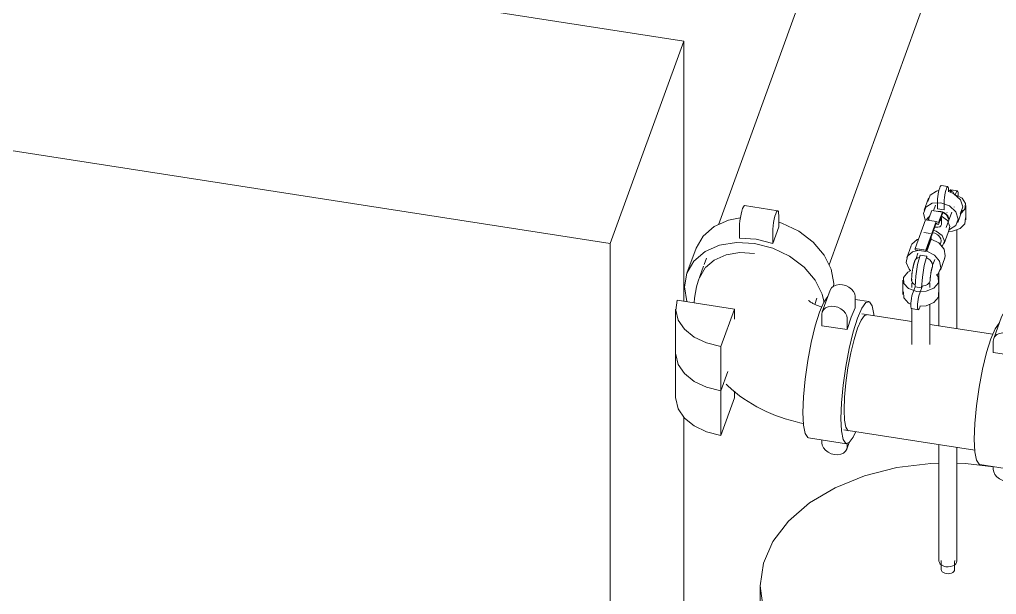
# Model space of a CAD drawing. Header units: metres. Extents: x 63 to 378, y -27 to 78.
# Drawn here: x 199.473 to 201.293, y 72.194 to 73.265 of the extents above; entities that cross this region are included whole.
import ezdxf

# ---------------------------------------------------------------- set-up
doc = ezdxf.new("R2010")
doc.units = ezdxf.units.M
doc.layers.add('M-EQPM', color=7, linetype='Continuous', lineweight=18)
doc.layers.add('P-PIPE', color=7, linetype='Continuous', lineweight=18)

# ---------------------------------------------------------------- blocks, each defined once
blk = doc.blocks.new('V_ BOLA - 1_-1673698-3D TORRE')
at = {"layer": 'P-PIPE', "color": 1, "true_color": 0xff0000}
for p, q in [((21.2677, 72.8911), (21.2743, 72.9093)), ((21.2743, 72.9093), (21.2942, 72.9062)), ((21.2868, 72.8833), (21.2942, 72.9038)), ((21.2942, 72.9062), (21.2871, 72.8865)), ((21.2942, 72.9038), (21.2942, 72.906)), ((21.2434, 72.8385), (21.2627, 72.8919)), ((21.2627, 72.8919), (21.2827, 72.8888)), ((21.2827, 72.8888), (21.2633, 72.8354)), ((21.2633, 72.833), (21.2824, 72.8855)), ((21.2687, 72.895), (21.2687, 72.891)), ((21.2818, 72.884), (21.2868, 72.8833)), ((21.2824, 72.8855), (21.2868, 72.8833)), ((21.2871, 72.8865), (21.2827, 72.8888)), ((21.2923, 72.8838), (21.2923, 72.895)), ((21.3011, 72.8773), (21.3054, 72.8893)), ((21.306, 72.8924), (21.3054, 72.8893)), ((21.3082, 72.8794), (21.306, 72.8722)), ((21.2974, 72.8475), (21.3074, 72.875)), ((21.2898, 72.8461), (21.2911, 72.8498)), ((21.2911, 72.8498), (21.2916, 72.8529)), ((21.2939, 72.8423), (21.2982, 72.8519)), ((21.2434, 72.8361), (21.2434, 72.8385)), ((21.2434, 72.8385), (21.2633, 72.8354)), ((21.2434, 72.8361), (21.2633, 72.833)), ((21.2633, 72.8354), (21.2633, 72.833))]:
    blk.add_line(p, q, dxfattribs=at)
for points in [[(21.2701, 72.8987, 0), (21.269, 72.8968, 0), (21.2687, 72.8948, 0)], [(21.2886, 72.9075, 0), (21.29, 72.9073, 0), (21.2915, 72.907, 0)], [(21.2926, 72.8985, 0), (21.3039, 72.8904, 0), (21.3082, 72.8794, 0)], [(21.2946, 72.9061, 0), (21.3013, 72.9019, 0), (21.306, 72.8924, 0)], [(21.2643, 72.8917, 0), (21.2675, 72.896, 0), (21.2687, 72.897, 0)], [(21.2797, 72.8783, 0), (21.2819, 72.8781, 0), (21.2858, 72.8782, 0), (21.2891, 72.879, 0), (21.2913, 72.8806, 0), (21.2923, 72.8833, 0)], [(21.2891, 72.8897, 0), (21.2909, 72.8913, 0), (21.292, 72.8932, 0), (21.2923, 72.8952, 0), (21.2918, 72.8972, 0)], [(21.2837, 72.8649, 0), (21.2798, 72.8667, 0), (21.2759, 72.8678, 0)], [(21.2982, 72.8519, 0), (21.2939, 72.8628, 0), (21.2827, 72.8709, 0), (21.2772, 72.8725, 0)], [(21.2916, 72.8529, 0), (21.2911, 72.8562, 0), (21.2895, 72.8595, 0), (21.287, 72.8624, 0), (21.2841, 72.8646, 0)]]:
    blk.add_polyline3d(points, dxfattribs=at)
blk = doc.blocks.new('Victaulic-SD-IR-Elbow No_P10 - AC-2094317-3D TORRE')
at = {"layer": 'P-PIPE', "color": 1, "true_color": 0xff0000}
for p, q in [((21.2721, 72.866), (21.2597, 72.8679)), ((21.2359, 72.8435), (21.2277, 72.8209)), ((21.2734, 72.856), (21.2652, 72.8333)), ((21.2734, 72.8598), (21.2734, 72.856)), ((21.2529, 72.8262), (21.2652, 72.8242)), ((21.2653, 72.8383), (21.2652, 72.8371)), ((21.2652, 72.8333), (21.2652, 72.8371)), ((21.2652, 72.8232), (21.2652, 72.8206)), ((21.2905, 72.7981), (21.2987, 72.8208)), ((21.2207, 72.7794), (21.2207, 72.7525)), ((21.2374, 72.7786), (21.2375, 72.7807)), ((21.2875, 72.7525), (21.2875, 72.7794)), ((21.2395, 72.7572), (21.2431, 72.7671)), ((21.2554, 72.7652), (21.2431, 72.7671)), ((21.2562, 72.7674), (21.2519, 72.7553)), ((21.2564, 72.7677), (21.2554, 72.7652)), ((21.2368, 72.7262), (21.2491, 72.7243)), ((21.2519, 72.7284), (21.2529, 72.7314))]:
    blk.add_line(p, q, dxfattribs=at)
for points in [[(21.2492, 72.8559, 0), (21.2469, 72.855, 0), (21.2373, 72.8466, 0), (21.2355, 72.8424, 0)], [(21.2979, 72.819, 0), (21.2996, 72.8248, 0), (21.2972, 72.8373, 0), (21.2877, 72.8486, 0), (21.2734, 72.856, 0)], [(21.2348, 72.7965, 0), (21.232, 72.7998, 0), (21.2267, 72.8122, 0), (21.2291, 72.824, 0), (21.2387, 72.8323, 0), (21.251, 72.8352, 0)], [(21.2431, 72.7671, 0), (21.2444, 72.7868, 0), (21.248, 72.8084, 0), (21.2529, 72.8262, 0)], [(21.2652, 72.8333, 0), (21.2794, 72.826, 0), (21.289, 72.8147, 0), (21.2914, 72.8021, 0), (21.2862, 72.7913, 0), (21.2834, 72.7889, 0)], [(21.2428, 72.8154, 0), (21.2425, 72.8146, 0), (21.2422, 72.8138, 0), (21.2419, 72.813, 0), (21.2417, 72.8121, 0), (21.2414, 72.8113, 0), (21.2412, 72.8104, 0), (21.2409, 72.8096, 0), (21.2407, 72.8087, 0), (21.2405, 72.8078, 0), (21.2403, 72.8069, 0), (21.24, 72.806, 0), (21.2398, 72.8051, 0), (21.2396, 72.8041, 0), (21.2394, 72.8032, 0), (21.2392, 72.8023, 0), (21.2391, 72.8013, 0), (21.2389, 72.8004, 0), (21.2387, 72.7994, 0), (21.2385, 72.7984, 0), (21.2384, 72.7975, 0), (21.2382, 72.7965, 0), (21.2381, 72.7955, 0), (21.2379, 72.7945, 0), (21.2378, 72.7936, 0), (21.2377, 72.7926, 0), (21.2375, 72.7916, 0), (21.2374, 72.7907, 0), (21.2373, 72.7897, 0), (21.2372, 72.7887, 0), (21.2371, 72.7878, 0), (21.2371, 72.7869, 0), (21.237, 72.7859, 0), (21.2369, 72.785, 0), (21.2369, 72.7841, 0), (21.2368, 72.7832, 0), (21.2368, 72.7823, 0), (21.2368, 72.7814, 0), (21.2367, 72.7805, 0), (21.2367, 72.7796, 0), (21.2367, 72.7794, 0)], [(21.2422, 72.8129, 0), (21.243, 72.816, 0), (21.2448, 72.8187, 0), (21.2475, 72.8208, 0), (21.2509, 72.8222, 0)], [(21.2652, 72.8242, 0), (21.2603, 72.8064, 0), (21.2568, 72.7848, 0), (21.2554, 72.7652, 0)], [(21.2644, 72.8211, 0), (21.2672, 72.8197, 0), (21.2706, 72.8172, 0), (21.2733, 72.8143, 0), (21.2751, 72.811, 0), (21.2759, 72.8077, 0), (21.2756, 72.8044, 0), (21.2743, 72.8015, 0)], [(21.2351, 72.7974, 0), (21.2298, 72.7944, 0), (21.2216, 72.7845, 0), (21.2221, 72.7731, 0), (21.2311, 72.7635, 0), (21.2464, 72.7581, 0)], [(21.2464, 72.7581, 0), (21.2636, 72.7585, 0), (21.2784, 72.7644, 0), (21.2866, 72.7744, 0), (21.2861, 72.7857, 0), (21.2834, 72.7899, 0)], [(21.2754, 72.8036, 0), (21.2752, 72.8032, 0), (21.2751, 72.8029, 0), (21.275, 72.8025, 0), (21.2748, 72.802, 0), (21.2747, 72.8016, 0), (21.2746, 72.8011, 0), (21.2744, 72.8005, 0), (21.2743, 72.8, 0), (21.2741, 72.7994, 0), (21.274, 72.7988, 0), (21.2738, 72.7981, 0), (21.2737, 72.7975, 0), (21.2735, 72.7968, 0), (21.2734, 72.7962, 0), (21.2732, 72.7955, 0), (21.2731, 72.7948, 0), (21.273, 72.794, 0), (21.2728, 72.7933, 0), (21.2727, 72.7926, 0), (21.2726, 72.7919, 0), (21.2725, 72.7911, 0), (21.2724, 72.7904, 0), (21.2723, 72.7897, 0), (21.2722, 72.7889, 0), (21.2721, 72.7882, 0), (21.272, 72.7875, 0), (21.2719, 72.7868, 0), (21.2718, 72.7861, 0), (21.2717, 72.7854, 0), (21.2717, 72.7847, 0), (21.2716, 72.784, 0), (21.2716, 72.7834, 0), (21.2715, 72.7828, 0), (21.2715, 72.7822, 0), (21.2715, 72.7816, 0), (21.2714, 72.781, 0), (21.2714, 72.7805, 0), (21.2714, 72.78, 0), (21.2714, 72.7795, 0), (21.2714, 72.7794, 0)], [(21.2424, 72.771, 0), (21.2396, 72.7732, 0), (21.2377, 72.7757, 0), (21.2368, 72.7785, 0), (21.237, 72.7813, 0)], [(21.2711, 72.7817, 0), (21.2714, 72.7789, 0), (21.2707, 72.7761, 0), (21.2689, 72.7735, 0), (21.2662, 72.7713, 0), (21.2627, 72.7696, 0), (21.2587, 72.7685, 0), (21.2557, 72.7681, 0)], [(21.235, 72.7346, 0), (21.2311, 72.7366, 0), (21.2221, 72.7463, 0), (21.2216, 72.7576, 0)], [(21.2366, 72.7263, 0), (21.2359, 72.7273, 0), (21.2355, 72.7294, 0), (21.2354, 72.7325, 0), (21.2355, 72.7363, 0), (21.2359, 72.7407, 0), (21.2366, 72.7453, 0), (21.2374, 72.7498, 0), (21.2384, 72.7538, 0), (21.2395, 72.7572, 0)], [(21.2519, 72.7553, 0), (21.2508, 72.7519, 0), (21.2498, 72.7478, 0), (21.249, 72.7434, 0), (21.2483, 72.7388, 0), (21.2479, 72.7344, 0), (21.2478, 72.7305, 0), (21.2479, 72.7274, 0), (21.2483, 72.7253, 0), (21.249, 72.7244, 0), (21.2498, 72.7246, 0), (21.2508, 72.726, 0), (21.2519, 72.7284, 0)], [(21.2869, 72.7566, 0), (21.2866, 72.7475, 0), (21.2784, 72.7375, 0), (21.2636, 72.7316, 0), (21.2522, 72.7307, 0)]]:
    blk.add_polyline3d(points, dxfattribs=at)
blk = doc.blocks.new('TANQUE DE EXPANSIÓN - 76 L-1673716-3D TORRE')
at = {"layer": 'M-EQPM', "color": 1, "true_color": 0xff0000}
for p, q in [((21.292, 72.2547), (21.292, 72.2402)), ((21.317, 72.2402), (21.317, 72.2547)), ((20.9545, 72.2093), (20.9545, 71.5155)), ((21.6545, 71.5155), (21.6545, 72.2093))]:
    blk.add_line(p, q, dxfattribs=at)
for points in [[(21.288, 72.4382, 0), (21.2729, 72.4376, 0), (21.2094, 72.4299, 0), (21.1491, 72.4147, 0), (21.0941, 72.3925, 0), (21.0463, 72.3641, 0), (21.0073, 72.3304, 0), (20.9784, 72.2925, 0), (20.9606, 72.2519, 0), (20.9545, 72.2098, 0), (20.9603, 72.1677, 0), (20.9778, 72.1269, 0), (21.0065, 72.089, 0)], [(21.3891, 72.4317, 0), (21.3375, 72.4375, 0), (21.3212, 72.4382, 0)], [(21.6024, 72.3295, 0), (21.5636, 72.3633, 0), (21.516, 72.3919, 0), (21.4611, 72.4142, 0), (21.4381, 72.4211, 0)], [(21.0065, 72.089, 0), (21.0453, 72.0552, 0), (21.093, 72.0267, 0), (21.1478, 72.0043, 0), (21.208, 71.989, 0), (21.2715, 71.9811, 0), (21.336, 71.981, 0), (21.3996, 71.9887, 0), (21.4598, 72.0039, 0), (21.5148, 72.0261, 0), (21.5626, 72.0545, 0), (21.6017, 72.0882, 0), (21.6306, 72.1261, 0), (21.6484, 72.1667, 0), (21.6545, 72.2088, 0), (21.6486, 72.2509, 0), (21.6311, 72.2916, 0), (21.6024, 72.3295, 0)], [(21.292, 72.24, 0), (21.2925, 72.2379, 0), (21.2938, 72.236, 0)], [(21.2938, 72.236, 0), (21.2959, 72.2343, 0), (21.2985, 72.233, 0), (21.3016, 72.2323, 0), (21.3048, 72.2321, 0), (21.3081, 72.2324, 0), (21.311, 72.2333, 0), (21.3136, 72.2346, 0), (21.3155, 72.2364, 0), (21.3166, 72.2384, 0), (21.317, 72.2405, 0), (21.3167, 72.2418, 0)], [(21.0065, 71.3952, 0), (20.9778, 71.4331, 0), (20.9603, 71.4738, 0), (20.9545, 71.516, 0)], [(21.6545, 71.515, 0), (21.6484, 71.4729, 0), (21.6306, 71.4323, 0), (21.6017, 71.3944, 0), (21.5626, 71.3607, 0), (21.5148, 71.3323, 0), (21.4598, 71.3101, 0), (21.3996, 71.2949, 0), (21.336, 71.2872, 0), (21.2715, 71.2873, 0), (21.208, 71.2952, 0), (21.1478, 71.3105, 0), (21.093, 71.3329, 0), (21.0453, 71.3614, 0), (21.0065, 71.3952, 0)]]:
    blk.add_polyline3d(points, dxfattribs=at)
blk = doc.blocks.new('Non-Connector - AC-1477698-3D TORRE')
at = {"layer": 'P-PIPE', "color": 1, "true_color": 0xff0000}
for p, q in [((21.2918, 72.2571), (21.2918, 72.2559)), ((21.3172, 72.2559), (21.3172, 72.2571))]:
    blk.add_line(p, q, dxfattribs=at)
blk = doc.blocks.new('Victaulic-SD-IR-Elbow No_P10 - AC-V113-3D TORRE')
at = {"layer": 'P-PIPE', "color": 1, "true_color": 0xff0000}
for p, q in [((21.3043, 72.9538), (21.2919, 72.9557)), ((21.3057, 72.944), (21.3057, 72.9474)), ((21.3122, 72.9456), (21.3065, 72.9465)), ((21.3221, 72.9457), (21.3098, 72.9477)), ((21.3182, 72.9384), (21.3194, 72.9416)), ((21.2681, 72.9324), (21.2599, 72.9098)), ((21.2851, 72.9124), (21.2851, 72.9268)), ((21.2975, 72.9249), (21.2975, 72.9105)), ((21.3379, 72.8916), (21.3379, 72.9185)), ((21.2851, 72.9124), (21.2975, 72.9105)), ((21.3027, 72.9056), (21.3028, 72.9055)), ((21.3227, 72.887), (21.3309, 72.9096))]:
    blk.add_line(p, q, dxfattribs=at)
for points in [[(21.2851, 72.9268, 0), (21.2852, 72.9306, 0), (21.2856, 72.935, 0), (21.2863, 72.9396, 0), (21.2872, 72.9441, 0), (21.2881, 72.9482, 0), (21.2892, 72.9515, 0), (21.2903, 72.954, 0), (21.2913, 72.9554, 0), (21.2921, 72.9556, 0)], [(21.3057, 72.9475, 0), (21.3055, 72.9506, 0), (21.3051, 72.9527, 0), (21.3045, 72.9537, 0), (21.3036, 72.9535, 0), (21.3026, 72.9521, 0), (21.3016, 72.9496, 0), (21.3005, 72.9462, 0), (21.2995, 72.9422, 0), (21.2987, 72.9377, 0), (21.298, 72.9331, 0), (21.2976, 72.9287, 0), (21.2975, 72.9249, 0)], [(21.267, 72.9261, 0), (21.2713, 72.938, 0), (21.2832, 72.9454, 0), (21.2871, 72.9463, 0)], [(21.3062, 72.9446, 0), (21.3157, 72.9404, 0), (21.3276, 72.9293, 0), (21.332, 72.916, 0), (21.3277, 72.9041, 0)], [(21.3081, 72.946, 0), (21.3091, 72.9474, 0), (21.3099, 72.9476, 0), (21.3101, 72.9475, 0)], [(21.3146, 72.9417, 0), (21.3141, 72.9432, 0), (21.3106, 72.945, 0), (21.3095, 72.9437, 0)], [(21.3182, 72.9384, 0), (21.3309, 72.9319, 0), (21.3374, 72.9221, 0), (21.3361, 72.9115, 0), (21.3273, 72.9025, 0)], [(21.3234, 72.9357, 0), (21.3235, 72.9395, 0), (21.3234, 72.9426, 0), (21.323, 72.9447, 0), (21.3223, 72.9457, 0), (21.3214, 72.9455, 0), (21.3205, 72.9441, 0), (21.3194, 72.9416, 0)], [(21.2913, 72.9236, 0), (21.275, 72.9228, 0), (21.2631, 72.9154, 0), (21.2588, 72.9034, 0), (21.2622, 72.8916, 0)], [(21.3063, 72.8736, 0), (21.3075, 72.874, 0), (21.3194, 72.8814, 0), (21.3238, 72.8933, 0), (21.3194, 72.9066, 0), (21.3075, 72.9177, 0), (21.2913, 72.9236, 0)], [(21.3161, 72.9159, 0), (21.3161, 72.9158, 0), (21.316, 72.9157, 0), (21.3159, 72.9154, 0)], [(21.3051, 72.8698, 0), (21.3131, 72.8705, 0), (21.3273, 72.8756, 0), (21.3361, 72.8846, 0), (21.3374, 72.8952, 0)]]:
    blk.add_polyline3d(points, dxfattribs=at)
blk = doc.blocks.new('TAA - Ayura Etapa 3 T - TAA - Ayura Etapa 3 T-2912359-3D TORRE')
at = {"layer": 'M-EQPM'}
for p, q in [((18.7689, 73.5424), (20.8121, 73.2248)), ((20.6753, 72.8476), (20.8121, 73.2248)), ((20.8121, 73.2248), (20.8121, 72.7404)), ((20.6753, 72.8476), (18.6321, 73.1652)), ((20.6753, 71.2604), (20.6753, 72.8476)), ((20.8121, 72.5241), (20.8121, 71.6377))]:
    blk.add_line(p, q, dxfattribs=at)
blk = doc.blocks.new('Victaulic-IPS-Rigid Coupling Style 07-W07-107 - Standard-V250-3D TORRE')
at = {"layer": 'P-PIPE', "color": 11, "true_color": 0xff8080}
for p, q in [((21.4044, 72.711), (21.3897, 72.6705)), ((21.3889, 72.6659), (21.3889, 72.6448)), ((21.3889, 72.6448), (21.4363, 72.6374)), ((21.4363, 72.6374), (21.4363, 72.6585)), ((21.4363, 72.6374), (21.4427, 72.6577)), ((21.3637, 72.4359), (21.4349, 72.4248)), ((21.3889, 72.4322), (21.3889, 72.4267)), ((21.4355, 72.4147), (21.4399, 72.4268)), ((21.4363, 72.4193), (21.4363, 72.4259))]:
    blk.add_line(p, q, dxfattribs=at)
for points in [[(21.4044, 72.711, 0), (21.4044, 72.711, 0), (21.4067, 72.7151, 0), (21.4105, 72.7183, 0), (21.4154, 72.7205, 0), (21.4212, 72.7214, 0), (21.4273, 72.7211, 0), (21.4316, 72.7201, 0)], [(21.3534, 72.4829, 0), (21.3544, 72.5121, 0), (21.3575, 72.5451, 0), (21.3624, 72.5796, 0), (21.3689, 72.6134, 0), (21.3763, 72.6442, 0), (21.3844, 72.6697, 0), (21.3924, 72.6884, 0), (21.3999, 72.6989, 0)], [(21.42, 72.6786, 0), (21.4188, 72.6791, 0), (21.4126, 72.6806, 0), (21.4065, 72.681, 0), (21.4008, 72.68, 0), (21.3958, 72.6779, 0), (21.3921, 72.6746, 0), (21.3897, 72.6705, 0), (21.3889, 72.6659, 0)], [(21.4594, 72.6685, 0), (21.4555, 72.6587, 0), (21.4475, 72.6331, 0), (21.44, 72.6024, 0), (21.4336, 72.5686, 0), (21.4287, 72.534, 0), (21.4256, 72.501, 0), (21.4245, 72.4719, 0)], [(21.3637, 72.4359, 0), (21.3624, 72.4363, 0), (21.3575, 72.4437, 0), (21.3544, 72.4596, 0), (21.3534, 72.4829, 0)], [(21.4245, 72.4719, 0), (21.4256, 72.4485, 0), (21.4287, 72.4326, 0), (21.4336, 72.4252, 0), (21.44, 72.4268, 0), (21.4432, 72.4303, 0)], [(21.3889, 72.4267, 0), (21.3897, 72.4218, 0), (21.3921, 72.417, 0), (21.3958, 72.4126, 0), (21.4008, 72.4089, 0), (21.4065, 72.4062, 0), (21.4126, 72.4046, 0), (21.4188, 72.4043, 0), (21.4245, 72.4052, 0), (21.4294, 72.4074, 0), (21.4332, 72.4106, 0), (21.4355, 72.4147, 0), (21.4363, 72.4193, 0)]]:
    blk.add_polyline3d(points, dxfattribs=at)
blk = doc.blocks.new('Victaulic-IPS-Elbow No 10-13 - AC-2914116-3D TORRE')
at = {"layer": 'P-PIPE', "color": 11, "true_color": 0xff8080}
blk.add_line((20.8491, 72.8055), (20.842, 72.786), dxfattribs=at)
at = {"layer": 'P-PIPE', "color": 11, "lineweight": 9, "true_color": 0xff8080}
for p, q in [((20.9066, 72.7255), (20.8, 72.7421)), ((20.797, 72.7255), (20.797, 72.6427)), ((20.8812, 72.6557), (20.9066, 72.7255)), ((20.9066, 72.7067), (20.9066, 72.7255)), ((20.797, 72.6427), (20.797, 72.5599)), ((20.8812, 72.6557), (20.8812, 72.5729)), ((20.8812, 72.5729), (20.8945, 72.6093)), ((20.8945, 72.6093), (20.8812, 72.5729)), ((20.8812, 72.4901), (20.8812, 72.5729)), ((20.9066, 72.5723), (20.9066, 72.5599)), ((20.9066, 72.5599), (20.8812, 72.4901))]:
    blk.add_line(p, q, dxfattribs=at)
at = {"layer": 'P-PIPE', "color": 11, "true_color": 0xff8080}
for points in [[(20.8315, 72.7372, 0), (20.8323, 72.7455, 0), (20.8339, 72.7563, 0), (20.8362, 72.767, 0), (20.8391, 72.7775, 0), (20.842, 72.786, 0)], [(21.0449, 72.7415, 0), (21.045, 72.7414, 0), (21.0453, 72.7411, 0), (21.0457, 72.7407, 0), (21.0464, 72.7401, 0), (21.0473, 72.7394, 0), (21.0484, 72.7386, 0), (21.0498, 72.7377, 0), (21.0513, 72.7368, 0), (21.053, 72.7358, 0), (21.055, 72.7348, 0), (21.0572, 72.7338, 0), (21.0595, 72.7328, 0), (21.062, 72.7318, 0), (21.0647, 72.7308, 0), (21.0676, 72.7298, 0), (21.0692, 72.7293, 0)], [(20.8914, 72.5852, 0), (20.8938, 72.5829, 0), (20.901, 72.5762, 0), (20.9085, 72.5699, 0), (20.9162, 72.5639, 0), (20.9241, 72.5583, 0), (20.9321, 72.5529, 0), (20.9403, 72.5479, 0), (20.9486, 72.5432, 0), (20.9571, 72.5388, 0), (20.9657, 72.5347, 0), (20.9744, 72.5309, 0), (20.9833, 72.5273, 0), (20.9922, 72.5241, 0), (21.0012, 72.5211, 0), (21.0103, 72.5183, 0), (21.0195, 72.5158, 0), (21.0287, 72.5136, 0), (21.0349, 72.5123, 0)]]:
    blk.add_polyline3d(points, dxfattribs=at)
at = {"layer": 'P-PIPE', "color": 11, "lineweight": 9, "true_color": 0xff8080}
for points in [[(20.8, 72.7421, 0), (20.7971, 72.7234, 0), (20.8016, 72.7049, 0), (20.8133, 72.6879, 0), (20.8314, 72.6733, 0), (20.8545, 72.6624, 0), (20.8812, 72.6557, 0)], [(20.797, 72.6427, 0), (20.7971, 72.6406, 0), (20.8016, 72.6222, 0), (20.8133, 72.6051, 0), (20.8314, 72.5906, 0), (20.8545, 72.5796, 0), (20.8812, 72.5729, 0)], [(20.8812, 72.5729, 0), (20.8545, 72.5796, 0), (20.8314, 72.5906, 0), (20.8133, 72.6051, 0), (20.8016, 72.6222, 0), (20.7971, 72.6406, 0), (20.797, 72.6427, 0)], [(20.8812, 72.4901, 0), (20.8545, 72.4968, 0), (20.8314, 72.5078, 0), (20.8133, 72.5223, 0), (20.8016, 72.5394, 0), (20.7971, 72.5579, 0), (20.797, 72.5599, 0)]]:
    blk.add_polyline3d(points, dxfattribs=at)
blk = doc.blocks.new('Victaulic-IPS-Rigid Coupling Style 07-W07-107 - Standard-V251-3D TORRE')
at = {"layer": 'P-PIPE', "color": 11, "true_color": 0xff8080}
for p, q in [((20.9873, 72.9086), (20.9255, 72.9182)), ((20.9891, 72.879), (20.9891, 72.9001)), ((20.9161, 72.8575), (20.9161, 72.8786)), ((20.9779, 72.8479), (20.9891, 72.879)), ((20.9779, 72.869), (20.9779, 72.8479)), ((20.835, 72.8388), (20.8181, 72.7921)), ((20.9168, 72.8307), (20.9442, 72.8292)), ((20.8412, 72.7839), (20.8519, 72.8022)), ((21.0916, 72.7728), (21.0913, 72.7673)), ((20.8137, 72.7667), (20.8181, 72.7398))]:
    blk.add_line(p, q, dxfattribs=at)
for points in [[(20.9161, 72.8786, 0), (20.9163, 72.8839, 0), (20.9168, 72.8899, 0), (20.9177, 72.8962, 0), (20.9189, 72.9023, 0), (20.9203, 72.9079, 0), (20.9217, 72.9126, 0), (20.9232, 72.916, 0), (20.9245, 72.9179, 0), (20.9257, 72.9182, 0)], [(20.9891, 72.9001, 0), (20.9889, 72.9043, 0), (20.9884, 72.9072, 0), (20.9875, 72.9086, 0), (20.9863, 72.9083, 0), (20.985, 72.9064, 0), (20.9835, 72.903, 0), (20.9821, 72.8983, 0), (20.9807, 72.8927, 0), (20.9795, 72.8866, 0), (20.9786, 72.8803, 0), (20.9781, 72.8743, 0), (20.9779, 72.869, 0)], [(20.835, 72.8389, 0), (20.8481, 72.8613, 0), (20.8688, 72.8791, 0), (20.8958, 72.891, 0), (20.9172, 72.8953, 0)], [(20.9893, 72.8876, 0), (20.9948, 72.8857, 0), (21.0263, 72.8707, 0), (21.0533, 72.8504, 0), (21.0741, 72.8262, 0), (21.0871, 72.7997, 0), (21.0916, 72.7728, 0)], [(21.0738, 72.7376, 0), (21.0702, 72.7531, 0), (21.0572, 72.7796, 0), (21.0364, 72.8038, 0), (21.0094, 72.8241, 0), (20.9779, 72.8391, 0), (20.9442, 72.8478, 0), (20.9104, 72.8496, 0), (20.8789, 72.8444, 0), (20.8519, 72.8325, 0), (20.8312, 72.8147, 0), (20.8181, 72.7923, 0), (20.8137, 72.7667, 0)], [(20.9161, 72.8575, 0), (20.947, 72.8556, 0), (20.9779, 72.8479, 0)], [(20.8524, 72.8028, 0), (20.8688, 72.8167, 0), (20.8909, 72.8264, 0), (20.9166, 72.8307, 0)]]:
    blk.add_polyline3d(points, dxfattribs=at)
blk = doc.blocks.new('Victaulic-IPS-Rigid Coupling Style 07-W07-107 - Standard-V252-3D TORRE')
at = {"layer": 'P-PIPE', "color": 11, "true_color": 0xff8080}
for p, q in [((21.085, 72.7607), (21.0703, 72.7202)), ((21.1316, 72.7487), (21.1316, 72.7275)), ((21.1568, 72.7395), (21.1316, 72.7434)), ((21.0695, 72.7156), (21.0695, 72.6945)), ((21.1169, 72.6871), (21.1169, 72.7082)), ((21.1361, 72.6898), (21.1427, 72.705)), ((21.1427, 72.705), (21.1488, 72.7136)), ((21.1488, 72.7136), (21.154, 72.7149)), ((21.0695, 72.6945), (21.1169, 72.6871)), ((21.1296, 72.6689), (21.1361, 72.6898)), ((21.1235, 72.6438), (21.1296, 72.6689)), ((21.1182, 72.6162), (21.1235, 72.6438)), ((21.1142, 72.588), (21.1182, 72.6162)), ((21.1117, 72.561), (21.1142, 72.588)), ((21.1108, 72.5372), (21.1117, 72.561)), ((21.1117, 72.5182), (21.1108, 72.5372)), ((21.1142, 72.5052), (21.1117, 72.5182)), ((21.0444, 72.4855), (21.1155, 72.4745)), ((21.0695, 72.4819), (21.0695, 72.4764)), ((21.1161, 72.4644), (21.1205, 72.4765)), ((21.1169, 72.469), (21.1169, 72.4756))]:
    blk.add_line(p, q, dxfattribs=at)
for points in [[(21.085, 72.7607, 0), (21.085, 72.7607, 0), (21.0873, 72.7648, 0), (21.0911, 72.768, 0), (21.096, 72.7702, 0), (21.1018, 72.7711, 0), (21.1079, 72.7708, 0), (21.114, 72.7692, 0), (21.1198, 72.7665, 0), (21.1247, 72.7628, 0), (21.1284, 72.7584, 0), (21.1308, 72.7536, 0), (21.1316, 72.7487, 0)], [(21.034, 72.5326, 0), (21.035, 72.5618, 0), (21.0381, 72.5947, 0), (21.0431, 72.6293, 0), (21.0495, 72.6631, 0), (21.0569, 72.6939, 0), (21.065, 72.7194, 0), (21.073, 72.7381, 0), (21.0805, 72.7486, 0)], [(21.1663, 72.7134, 0), (21.1661, 72.7158, 0), (21.163, 72.7317, 0), (21.1581, 72.7391, 0), (21.1516, 72.7375, 0), (21.1442, 72.727, 0), (21.1361, 72.7084, 0), (21.1281, 72.6828, 0), (21.1206, 72.6521, 0), (21.1142, 72.6182, 0), (21.1093, 72.5837, 0), (21.1062, 72.5507, 0), (21.1051, 72.5216, 0)], [(21.1169, 72.7082, 0), (21.1161, 72.7131, 0), (21.1138, 72.7179, 0), (21.11, 72.7223, 0), (21.1051, 72.726, 0), (21.0994, 72.7287, 0), (21.0932, 72.7303, 0), (21.0871, 72.7307, 0), (21.0814, 72.7297, 0), (21.0764, 72.7275, 0), (21.0727, 72.7243, 0), (21.0703, 72.7202, 0), (21.0695, 72.7156, 0)], [(21.1169, 72.6871, 0), (21.1243, 72.7102, 0), (21.1316, 72.7275, 0)], [(21.0444, 72.4856, 0), (21.0431, 72.486, 0), (21.0381, 72.4934, 0), (21.035, 72.5093, 0), (21.034, 72.5326, 0)], [(21.1051, 72.5216, 0), (21.1062, 72.4982, 0), (21.1093, 72.4823, 0), (21.1142, 72.4749, 0), (21.1206, 72.4765, 0), (21.1281, 72.487, 0), (21.1324, 72.496, 0)], [(21.1193, 72.4988, 0), (21.1182, 72.4991, 0), (21.1142, 72.5052, 0)], [(21.0695, 72.4764, 0), (21.0703, 72.4715, 0), (21.0727, 72.4667, 0), (21.0764, 72.4623, 0), (21.0814, 72.4586, 0), (21.0871, 72.4559, 0), (21.0932, 72.4543, 0), (21.0994, 72.454, 0), (21.1051, 72.4549, 0), (21.11, 72.4571, 0), (21.1138, 72.4603, 0), (21.1161, 72.4644, 0), (21.1169, 72.469, 0)]]:
    blk.add_polyline3d(points, dxfattribs=at)

msp = doc.modelspace()

# ---------------------------------------------------------------- linework, layer by layer
at = {"layer": 'P-PIPE', "color": 11, "true_color": 0xff8080}
for p, q in [((201.0455, 73.6277), (200.7754, 72.8827)), ((200.9813, 72.808), (201.2514, 73.5531)), ((200.7527, 72.8202), (200.7485, 72.8087)), ((200.9545, 72.734), (200.9587, 72.7456)), ((201.1357, 72.7021), (201.0422, 72.7166)), ((201.2865, 72.6786), (201.1691, 72.6969)), ((201.0085, 72.5002), (201.2526, 72.4622))]:
    msp.add_line(p, q, dxfattribs=at)
at = {"layer": 'P-PIPE', "color": 1, "true_color": 0xff0000}
for p, q in [((201.1793, 72.9189), (201.1757, 72.9088)), ((201.1883, 72.9075), (201.1841, 72.9077)), ((201.204, 72.8892), (201.2101, 72.906)), ((201.2195, 72.6889), (201.2195, 72.8734)), ((201.1469, 72.8294), (201.1434, 72.8197)), ((201.1747, 72.8083), (201.1782, 72.818)), ((201.1861, 72.7947), (201.1861, 72.6941)), ((201.1357, 72.774), (201.1357, 72.7659)), ((201.1691, 72.7659), (201.1691, 72.774)), ((201.1691, 72.6597), (201.1691, 72.7344)), ((201.1357, 72.7262), (201.1357, 72.6597)), ((201.1861, 72.4727), (201.1861, 72.2559)), ((201.2195, 72.2559), (201.2195, 72.4675)), ((201.2195, 72.2562), (201.219, 72.2534))]:
    msp.add_line(p, q, dxfattribs=at)
for points in [[(201.2046, 72.8924, 0), (201.204, 72.8957, 0), (201.2024, 72.899, 0), (201.1998, 72.902, 0), (201.1965, 72.9046, 0), (201.1925, 72.9064, 0), (201.1883, 72.9075, 0)], [(201.2033, 72.8877, 0), (201.204, 72.8892, 0), (201.2046, 72.8924, 0)], [(201.1989, 72.2453, 0), (201.1949, 72.2463, 0), (201.1913, 72.2479, 0), (201.1886, 72.2502, 0), (201.1868, 72.2528, 0), (201.1861, 72.2556, 0), (201.1861, 72.2559, 0)], [(201.219, 72.2534, 0), (201.2175, 72.2507, 0), (201.2149, 72.2484, 0), (201.2116, 72.2466, 0), (201.2076, 72.2454, 0), (201.2033, 72.245, 0), (201.1989, 72.2453, 0)]]:
    msp.add_polyline3d(points, dxfattribs=at)

# ---------------------------------------------------------------- block references
at = {"layer": 'M-EQPM'}
msp.add_blockref('TAA - Ayura Etapa 3 T - TAA - Ayura Etapa 3 T-2912359-3D TORRE', (179.8983, 0), dxfattribs=at)
at = {"layer": 'M-EQPM', "color": 1, "true_color": 0xff0000}
msp.add_blockref('TANQUE DE EXPANSIÓN - 76 L-1673716-3D TORRE', (179.8983, 0), dxfattribs=at)
at = {"layer": 'P-PIPE', "color": 1, "true_color": 0xff0000}
for name in ['Victaulic-SD-IR-Elbow No_P10 - AC-V113-3D TORRE', 'V_ BOLA - 1_-1673698-3D TORRE', 'Victaulic-SD-IR-Elbow No_P10 - AC-2094317-3D TORRE', 'Non-Connector - AC-1477698-3D TORRE']:
    msp.add_blockref(name, (179.8983, 0), dxfattribs=at)
at = {"layer": 'P-PIPE', "color": 11, "true_color": 0xff8080}
for name in ['Victaulic-IPS-Rigid Coupling Style 07-W07-107 - Standard-V251-3D TORRE', 'Victaulic-IPS-Elbow No 10-13 - AC-2914116-3D TORRE', 'Victaulic-IPS-Rigid Coupling Style 07-W07-107 - Standard-V252-3D TORRE', 'Victaulic-IPS-Rigid Coupling Style 07-W07-107 - Standard-V250-3D TORRE']:
    msp.add_blockref(name, (179.8983, 0), dxfattribs=at)

doc.saveas('drawing.dxf')
